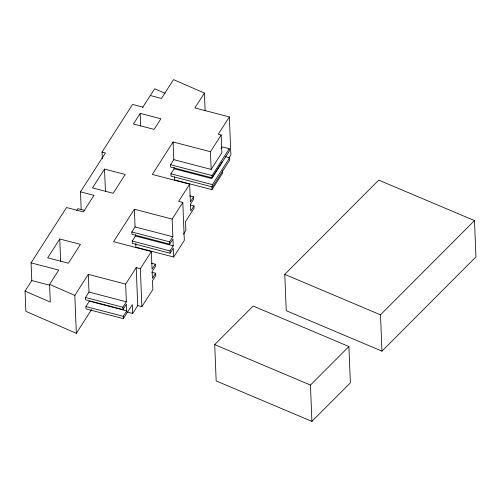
<?xml version="1.0" encoding="UTF-8"?>
<svg xmlns="http://www.w3.org/2000/svg" width="501" height="501" viewBox="0 0 501 501"><rect width="100%" height="100%" fill="white"/><g stroke="black" fill="none" stroke-linecap="round" stroke-linejoin="round"><path stroke-width="0.75" d="M91.52 309.649L76.34 333.347L25.864 311.321L25.05 291.068L31.782 280.554L31.075 262.862L66.508 207.539L83.329 211.929L93.938 195.365L80.479 191.852L81.187 209.55M102.304 158.748L102.035 152.072L132.552 104.433L142.898 107.133M80.479 191.852L105.398 152.949L102.035 152.072M76.603 210.583L77.83 208.673L84.926 210.52M142.484 107.728L154.646 88.752L165.148 93.33M59.744 239.002L47.695 257.815L68.386 263.213L80.436 244.4L59.744 239.002L60.64 261.272M104.534 169.081L92.485 187.894L113.17 193.298L125.219 174.48L104.534 169.081L105.429 191.357M140.211 113.376L133.416 123.991L154.108 129.39L160.902 118.775L140.211 113.376L140.718 126.001M25.05 291.068L50.288 302.078L49.58 284.386L58.742 270.083L31.075 262.862M76.34 333.347L74.818 295.396L88.289 274.36L125.651 284.111L136.209 267.634L140.349 268.711L151.346 251.552L113.577 241.695L134.381 209.224L172.144 219.075L182.802 202.435L178.663 201.352L189.654 184.193L152.291 174.442L173.095 141.971L210.451 151.722L221.166 134.994L218.267 134.237L229.358 116.921L194.895 107.928L204.408 93.08L173.534 79.609L161.479 98.434L150.331 95.522M126.728 310.889L89.366 301.139L85.89 306.562L85.984 308.892L123.346 318.642L123.252 316.313L126.728 310.889L126.452 304.138L122.983 309.562L85.621 299.811L85.527 297.481L89.003 292.058L88.289 274.36M220.997 148.772L222.212 146.881L229.258 148.716L229.352 151.045L212.161 177.874L170.659 167.046L170.565 164.716L173.803 159.662L173.095 141.971M135.395 234.493L135.452 235.996L132.22 241.044L132.308 243.373L170.077 253.23L169.983 250.901L173.221 245.853L172.945 239.096L169.714 244.15L131.945 234.293L131.851 231.969L135.088 226.915L134.381 209.224M225.394 156.694L229.621 157.796L229.715 160.126L212.53 186.954L171.029 176.12L170.935 173.797L174.166 168.743L174.11 167.24M122.983 309.562L122.889 307.232L126.358 301.809L125.651 284.111M189.866 195.86L193.599 196.837L190.361 201.884L189.654 184.193M173.803 159.662L211.165 169.413L221.874 152.692L221.166 134.994M151.515 263.207L155.291 264.19L152.054 269.244L151.346 251.552M169.714 244.15L169.62 241.826L172.851 236.773L172.144 219.075M212.161 177.874L212.073 175.544L229.258 148.716M190.23 204.94L193.962 205.917L190.731 210.965L190.455 204.214L193.693 199.16L193.599 196.837M222.244 161.767L211.528 178.494L174.166 168.743M123.346 318.642L132.32 304.627L132.677 313.476L126.697 311.916M228.825 158.078L230.88 154.872L229.358 116.921M151.878 272.287L155.654 273.27L152.417 278.324L152.147 271.573L155.385 266.519L155.291 264.19M212.53 186.954L212.437 184.625L229.621 157.796M170.077 253.23L173.315 248.177L173.665 257.026L135.903 247.168L135.752 243.486M132.677 313.476L137.731 305.579L136.209 267.634M183.447 234.211L185.89 230.397L185.533 221.548L194.056 208.241L193.962 205.917M174.498 176.966L174.617 179.915L211.979 189.666L222.688 172.945L222.601 170.735M137.731 305.579L141.877 306.662L152.868 289.497L152.511 280.654L155.748 275.6L155.654 273.27M173.665 257.026L184.324 240.386L182.802 202.435M214.716 344.613L253.168 306.055L348.903 346.51L350.362 382.833L311.91 421.391L216.175 380.935L214.716 344.613L310.451 385.075L311.91 421.391M284.768 274.373L378.756 180.128L474.491 220.584L475.95 256.907L381.962 351.151L286.228 310.689L284.768 274.373L380.503 314.828L381.962 351.151M310.451 385.075L348.903 346.51M380.503 314.828L474.491 220.584M170.565 164.716L212.073 175.544M170.935 173.797L212.437 184.625M135.088 226.915L172.851 236.773M131.851 231.969L169.62 241.826M135.452 235.996L173.221 245.853M132.22 241.044L169.983 250.901M89.003 292.058L126.358 301.809M31.782 280.554L49.731 285.238M85.527 297.481L122.889 307.232M85.89 306.562L123.252 316.313M49.58 284.386L74.818 295.396M210.451 151.722L211.165 169.413M211.86 186.716L211.979 189.666M204.408 93.08L205.122 110.771M140.349 268.711L141.877 306.662"/></g></svg>
